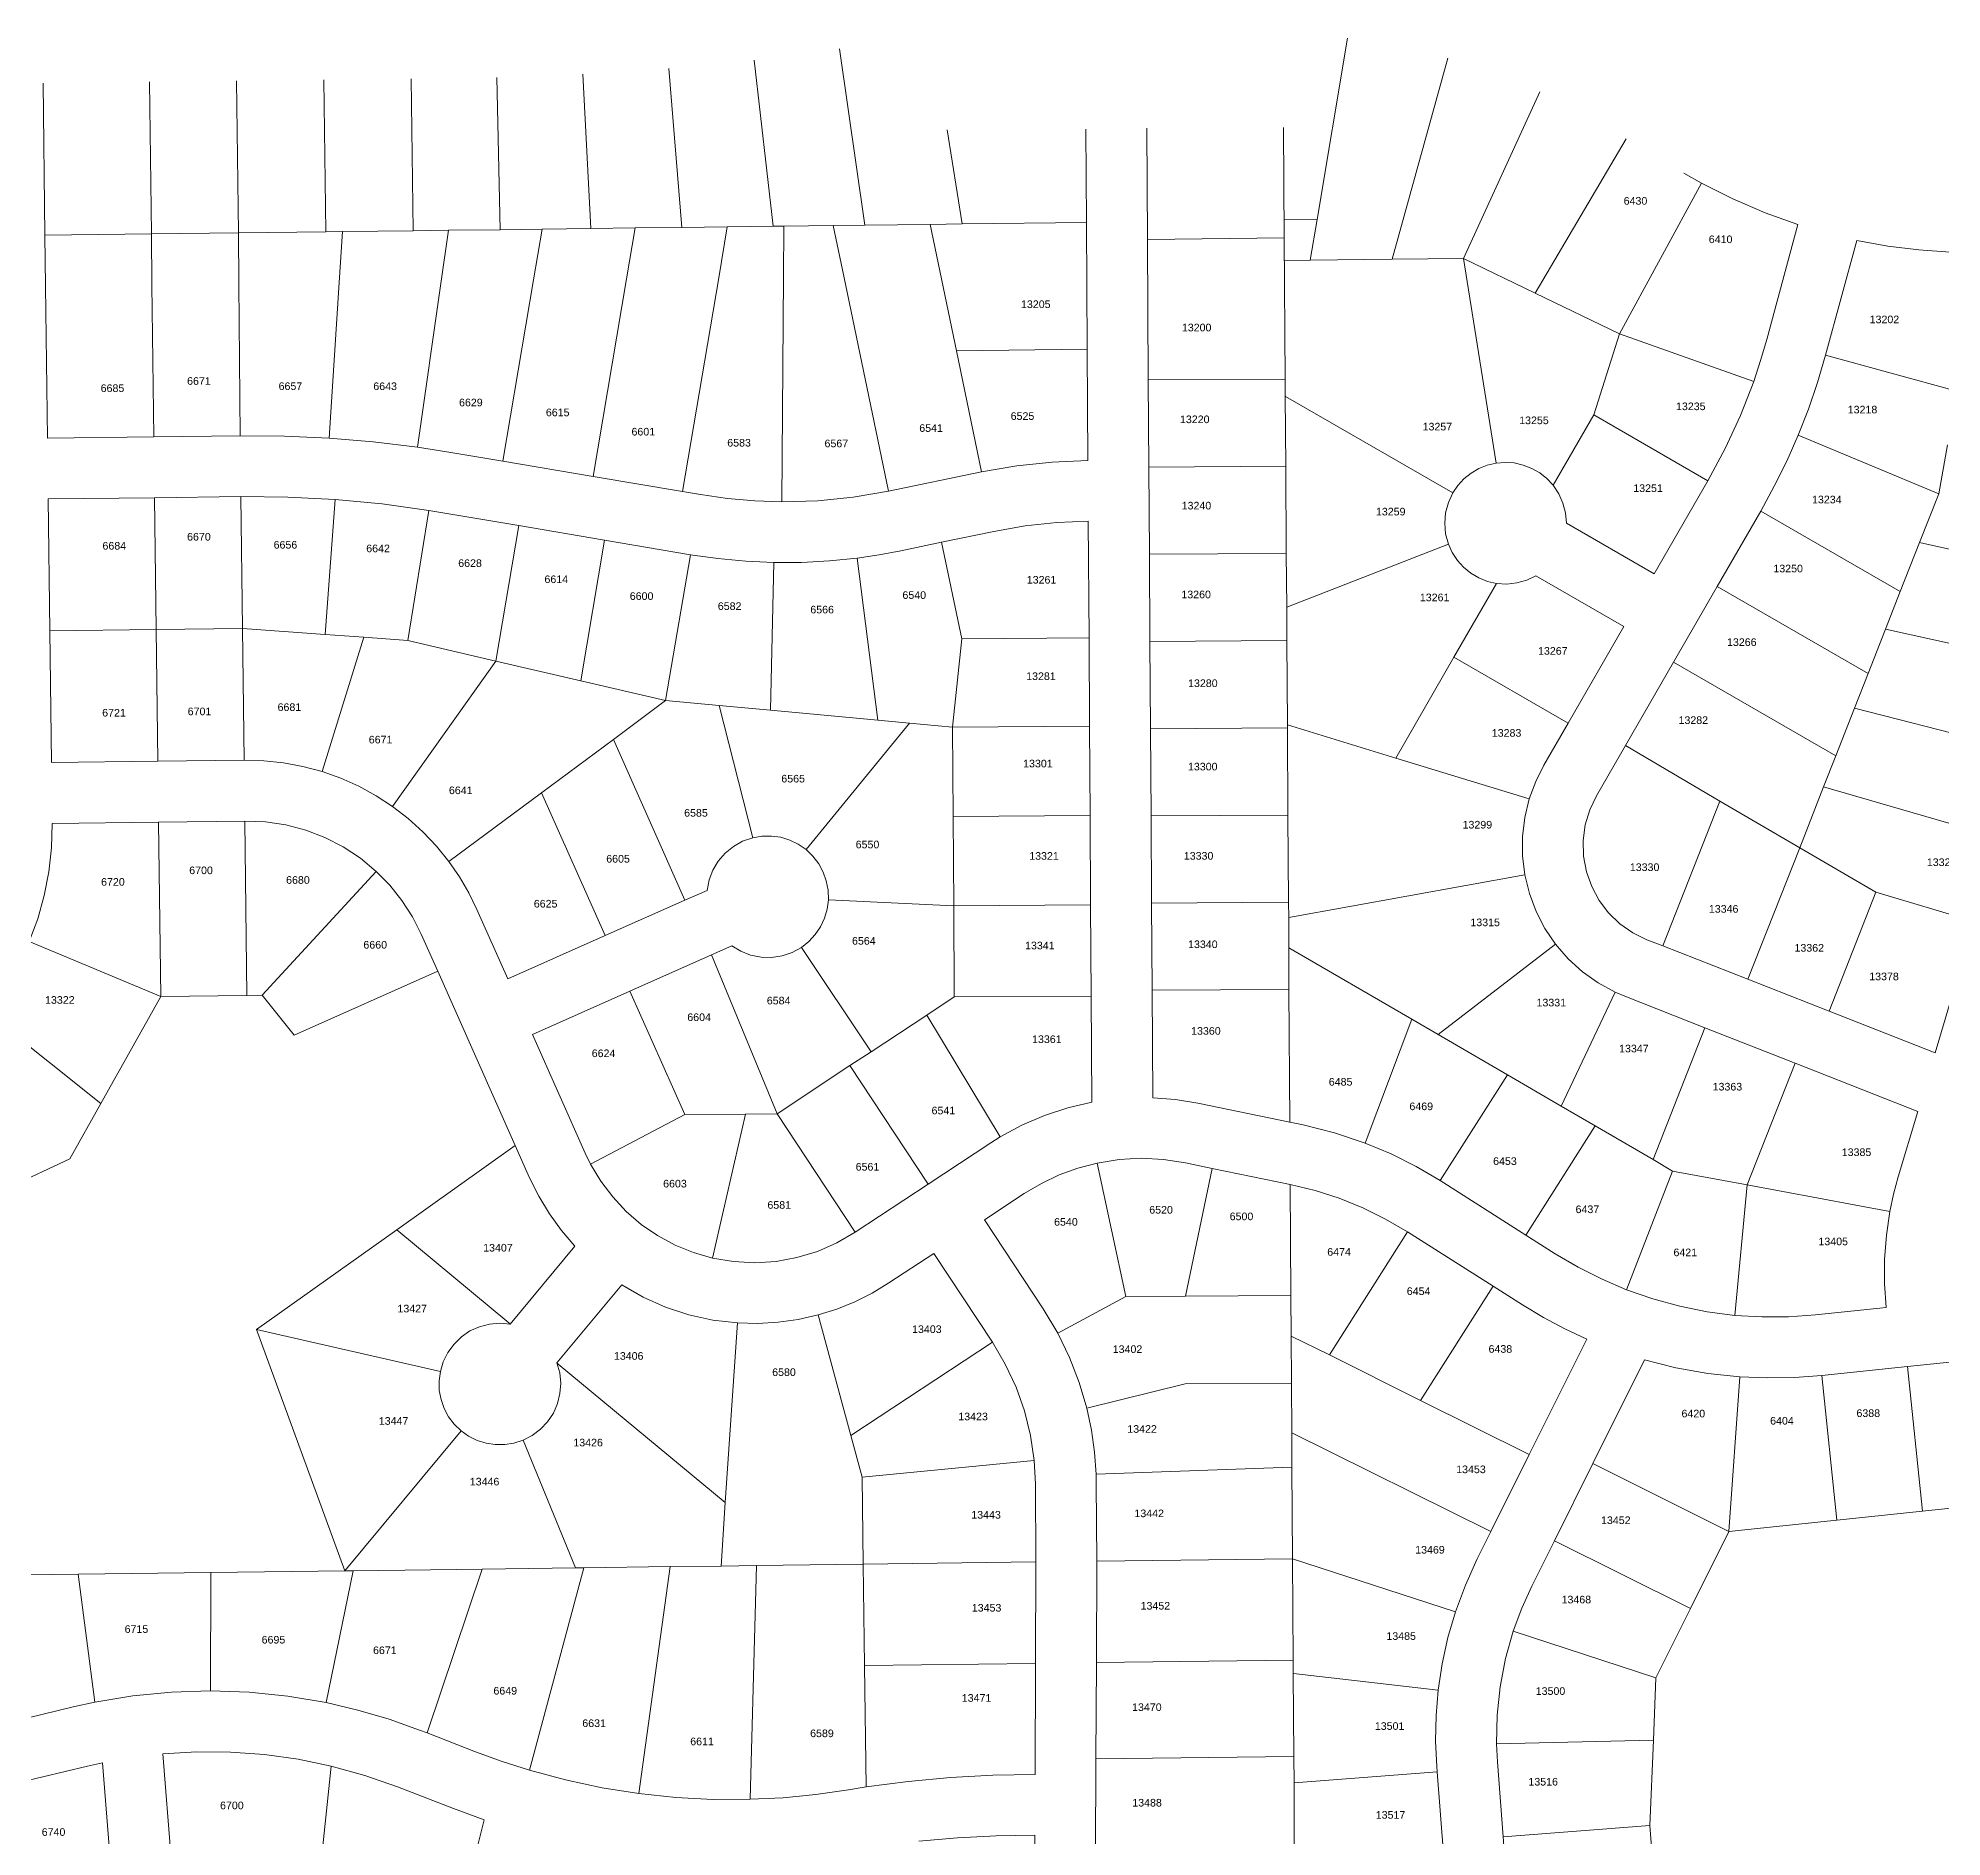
# Model space of a CAD drawing. Header units: feet. Extents: x 865220 to 2843432, y -2240498 to 970288.
# Drawn here: x 2831979 to 2833856, y 968128 to 969901 of the extents above; entities that cross this region are included whole.
import ezdxf
from ezdxf.enums import TextEntityAlignment as Align

# ---------------------------------------------------------------- set-up
doc = ezdxf.new("R2010")
doc.units = ezdxf.units.FT
doc.header["$LTSCALE"] = 0.015
doc.header["$MEASUREMENT"] = 0
doc.layers.add('Dakota County Addresses', color=7, linetype='Continuous')
doc.layers.add('Dakota County Parcels', color=7, linetype='Continuous')
doc.styles.add('Dimensions 100', font='arial.ttf')

# ---------------------------------------------------------------- blocks, each defined once
blk = doc.blocks.new('ACMAP_ANN_TEMPLATE_Dakota County Addresses')
at = {"layer": 'Dakota County Addresses', "style": 'Dimensions 100'}
blk.add_attdef('DakotaCountyAddress', text='', height=50, dxfattribs=at).set_placement((0, 0), align=Align.CENTER)

msp = doc.modelspace()

# ---------------------------------------------------------------- linework, layer by layer
at = {"layer": 'Dakota County Parcels', "lineweight": 5, "ltscale": 100}
for p, q in [((2833240.2, 969722.4), (2833270.1, 969901.4)), ((2832685.4, 969879.7), (2832704, 969715.8)), ((2832769.4, 969890.6), (2832794.5, 969716.9)), ((2833314.3, 969683.2), (2833369.1, 969881.5)), ((2832091, 969708.2), (2832089.2, 969858.1)), ((2832177, 969709.2), (2832175.1, 969859.2)), ((2832263, 969710.3), (2832261.1, 969860.3)), ((2832349, 969711.4), (2832347.1, 969861.3)), ((2832435, 969712.4), (2832431.7, 969862.5)), ((2832516.4, 969865.7), (2832524.4, 969713.6)), ((2832601, 969871.4), (2832614, 969714.7)), ((2831986, 969706.9), (2831984.2, 969856.8)), ((2833384.5, 969684), (2833459.8, 969848.5)), ((2832875.5, 969810.8), (2832890.2, 969718.1)), ((2833012.8, 969719.6), (2833012.3, 969811.6)), ((2833072.3, 969812.4), (2833072.9, 969702.8)), ((2833207.9, 969704.4), (2833207.2, 969813.2)), ((2833455.1, 969649.8), (2833545, 969801.9)), ((2833601.8, 969768.3), (2833619.2, 969758.4)), ((2833538.2, 969609.6), (2833619.2, 969758.4)), ((2831986, 969706.9), (2832091, 969708.2)), ((2832091, 969708.2), (2832177, 969709.2)), ((2832177, 969709.2), (2832263, 969710.3)), ((2832263, 969710.3), (2832279.4, 969710.5)), ((2832279.4, 969710.5), (2832349, 969711.4)), ((2832349, 969711.4), (2832383.8, 969711.8)), ((2832383.8, 969711.8), (2832435, 969712.4)), ((2832435, 969712.4), (2832476.3, 969713)), ((2832476.3, 969713), (2832524.4, 969713.6)), ((2832524.4, 969713.6), (2832567.8, 969714.1)), ((2832567.8, 969714.1), (2832614, 969714.7)), ((2832614, 969714.7), (2832658.7, 969715.2)), ((2832658.7, 969715.2), (2832704, 969715.8)), ((2832704, 969715.8), (2832714.4, 969715.9)), ((2832714.4, 969715.9), (2832763.3, 969716.5)), ((2832763.3, 969716.5), (2832794.5, 969716.9)), ((2832794.5, 969716.9), (2832858.7, 969717.7)), ((2832858.7, 969717.7), (2832890.2, 969718.1)), ((2832858.7, 969717.7), (2832884.7, 969593)), ((2832890.2, 969718.1), (2833012.8, 969719.6)), ((2833013.7, 969594.7), (2833012.8, 969719.6)), ((2833208, 969722.1), (2833240.2, 969722.4)), ((2833233.5, 969682.4), (2833240.2, 969722.4)), ((2833683.6, 969604.3), (2833714.3, 969717.4)), ((2833072.9, 969702.8), (2833207.9, 969704.4)), ((2833072.9, 969702.8), (2833073.8, 969564.4)), ((2833208.8, 969565.2), (2833207.9, 969704.4)), ((2833741.4, 969588.6), (2833772.3, 969701.9)), ((2833208.2, 969682.1), (2833233.5, 969682.4)), ((2833233.5, 969682.4), (2833314.3, 969683.2)), ((2833314.3, 969683.2), (2833384.5, 969684)), ((2833384.5, 969684), (2833455.1, 969649.8)), ((2833384.5, 969684), (2833416.6, 969482.3)), ((2833455.1, 969649.8), (2833538.2, 969609.6)), ((2832884.7, 969593), (2833013.7, 969594.7)), ((2833014.3, 969484.8), (2833013.7, 969594.7)), ((2833512.9, 969529.9), (2833538.2, 969609.6)), ((2833538.2, 969609.6), (2833670.6, 969562.8)), ((2832884.7, 969593), (2832909.4, 969473.7)), ((2833741.4, 969588.6), (2833871, 969553.3)), ((2833073.8, 969564.4), (2833208.8, 969565.2)), ((2833074.3, 969478.4), (2833073.8, 969564.4)), ((2833208.9, 969548.2), (2833208.8, 969565.2)), ((2833209.3, 969479.2), (2833208.9, 969548.2)), ((2833208.9, 969548.2), (2833209, 969548.1)), ((2833209, 969548.1), (2833374, 969453)), ((2833472.9, 969460.4), (2833512.9, 969529.9)), ((2833512.9, 969529.9), (2833625.5, 969464.9)), ((2831988.5, 969506.9), (2832093.5, 969508.2)), ((2832093.5, 969508.2), (2832178.5, 969509.3)), ((2833714.4, 969509.7), (2833853, 969452)), ((2832382.4, 969493.4), (2832353.3, 969498)), ((2832382.4, 969493.4), (2832437.6, 969484.1)), ((2832437.6, 969484.1), (2832526.4, 969469.1)), ((2833853, 969452), (2833861.6, 969500.3)), ((2832526.4, 969469.1), (2832614.6, 969454.2)), ((2832817.8, 969454.7), (2832909.4, 969473.7)), ((2833074.3, 969478.4), (2833209.3, 969479.2)), ((2833074.9, 969392.4), (2833074.3, 969478.4)), ((2833209.8, 969393.3), (2833209.3, 969479.2)), ((2833572.6, 969373.1), (2833625.5, 969464.9)), ((2831989.3, 969446.9), (2832094.2, 969448.2)), ((2831990.9, 969316.9), (2831989.3, 969446.9)), ((2832094.2, 969448.2), (2832179.2, 969449.3)), ((2832095.9, 969318.2), (2832094.2, 969448.2)), ((2832180.8, 969319.3), (2832179.2, 969449.3)), ((2832262.3, 969313.3), (2832272.1, 969446.4)), ((2832614.6, 969454.2), (2832632.4, 969451.2)), ((2833834.1, 969403.9), (2833853, 969452)), ((2832343.7, 969307.3), (2832364.4, 969435.6)), ((2832372.4, 969434.3), (2832364.4, 969435.6)), ((2832372.4, 969434.3), (2832453.2, 969420.6)), ((2833634.6, 969360.5), (2833677.5, 969435)), ((2833677.5, 969435), (2833815.1, 969355.6)), ((2832430.6, 969287), (2832453.2, 969420.6)), ((2832453.2, 969420.6), (2832537.8, 969406.3)), ((2832870.1, 969404.3), (2832921.6, 969415)), ((2833015.4, 969309.9), (2833014.7, 969424.9)), ((2833486, 969423.1), (2833572.6, 969373.1)), ((2832514.3, 969267.6), (2832537.8, 969406.3)), ((2832537.8, 969406.3), (2832622.4, 969392)), ((2832598, 969248.1), (2832622.4, 969392)), ((2832786.9, 969388.7), (2832807.3, 969228.8)), ((2832830, 969395.9), (2832870.1, 969404.3)), ((2832889.9, 969309.1), (2832870.1, 969404.3)), ((2833074.9, 969392.4), (2833209.8, 969393.3)), ((2833075.4, 969306.4), (2833074.9, 969392.4)), ((2833210.3, 969340.1), (2833209.8, 969393.3)), ((2833210.3, 969340.1), (2833369.6, 969402.5)), ((2833815.1, 969355.6), (2833834.1, 969403.9)), ((2833834.1, 969403.9), (2833975.9, 969372.5)), ((2832701.5, 969238.6), (2832704.5, 969384.3)), ((2833542.6, 969321.1), (2833456, 969371.1)), ((2833375.1, 969290.8), (2833417.1, 969363.7)), ((2833591.6, 969286), (2833634.6, 969360.5)), ((2833634.6, 969360.5), (2833783.4, 969274.7)), ((2833800.6, 969318.7), (2833815.1, 969355.6)), ((2833210.4, 969307.3), (2833210.3, 969340.1)), ((2831990.9, 969316.9), (2832095.9, 969318.2)), ((2831992.5, 969187), (2831990.9, 969316.9)), ((2832095.9, 969318.2), (2832180.8, 969319.3)), ((2832097.5, 969188.3), (2832095.9, 969318.2)), ((2832180.8, 969319.3), (2832262.3, 969313.3)), ((2832182.5, 969189.3), (2832180.8, 969319.3)), ((2832262.3, 969313.3), (2832300.6, 969310.5)), ((2833487.7, 969225.8), (2833542.6, 969321.1)), ((2833783.4, 969274.7), (2833800.6, 969318.7)), ((2833800.6, 969318.7), (2833956.3, 969284.2)), ((2832259.3, 969178.1), (2832300.6, 969310.5)), ((2832300.6, 969310.5), (2832343.7, 969307.3)), ((2832343.7, 969307.3), (2832430.6, 969287)), ((2832880.9, 969222), (2832889.9, 969309.1)), ((2832889.9, 969309.1), (2833015.4, 969309.9)), ((2833015.9, 969222.9), (2833015.4, 969309.9)), ((2833075.4, 969306.4), (2833210.4, 969307.3)), ((2833075.9, 969220.4), (2833075.4, 969306.4)), ((2833210.9, 969224.2), (2833210.4, 969307.3)), ((2832328.9, 969143.7), (2832430.6, 969287)), ((2832430.6, 969287), (2832514.3, 969267.6)), ((2833317.9, 969191.5), (2833375.1, 969290.8)), ((2833375.1, 969290.8), (2833487.7, 969225.8)), ((2833544.2, 969203.7), (2833591.6, 969286)), ((2833591.6, 969286), (2833751.6, 969193.8)), ((2832514.3, 969267.6), (2832598, 969248.1)), ((2833769.9, 969240.5), (2833783.4, 969274.7)), ((2832546.5, 969209.8), (2832598, 969248.1)), ((2832598, 969248.1), (2832650.7, 969243.2)), ((2832650.7, 969243.2), (2832701.5, 969238.6)), ((2832650.7, 969243.2), (2832683.8, 969112.9)), ((2832807.3, 969228.8), (2832701.5, 969238.6)), ((2833751.6, 969193.8), (2833769.9, 969240.5)), ((2833769.9, 969240.5), (2833935.8, 969198.2)), ((2832736.5, 969101.2), (2832838.5, 969225.9)), ((2832807.3, 969228.8), (2832838.5, 969225.9)), ((2832838.5, 969225.9), (2832880.9, 969222)), ((2832880.9, 969222), (2833015.9, 969222.9)), ((2832881.5, 969133.9), (2832880.9, 969222)), ((2833016.5, 969134.8), (2833015.9, 969222.9)), ((2833075.9, 969220.4), (2833210.9, 969221.3)), ((2833076.5, 969134.4), (2833075.9, 969220.4)), ((2833210.9, 969221.3), (2833210.9, 969224.2)), ((2833210.9, 969224.2), (2833211, 969224.2)), ((2833211.4, 969135.3), (2833210.9, 969221.3)), ((2833211, 969224.2), (2833317.9, 969191.5)), ((2833463.7, 969184.3), (2833487.7, 969225.8)), ((2832475.7, 969157.2), (2832546.5, 969209.8)), ((2832546.5, 969209.8), (2832616.9, 969051.3)), ((2833515.7, 969154.3), (2833544.2, 969203.7)), ((2833544.2, 969203.7), (2833637.3, 969149.1)), ((2831992.5, 969187), (2832097.5, 969188.3)), ((2832097.5, 969188.3), (2832182.5, 969189.3)), ((2833317.9, 969191.5), (2833449.4, 969151.3)), ((2833739.5, 969163), (2833751.6, 969193.8)), ((2833716, 969103.1), (2833739.5, 969163)), ((2833739.5, 969163), (2833912.6, 969112.8)), ((2832384.4, 969089.4), (2832475.7, 969157.2)), ((2832475.7, 969157.2), (2832538.3, 969016.4)), ((2833581.2, 969006.2), (2833637.3, 969149.1)), ((2833637.3, 969149.1), (2833716, 969103.1)), ((2831993.2, 969127), (2832098.2, 969128.3)), ((2832098.2, 969128.3), (2832183.2, 969129.3)), ((2832100.4, 968956.4), (2832098.2, 969128.3)), ((2832185.3, 968957.4), (2832183.2, 969129.3)), ((2832881.5, 969133.9), (2833016.5, 969134.8)), ((2832882, 969045.8), (2832881.5, 969133.9)), ((2833017, 969046.6), (2833016.5, 969134.8)), ((2833076.5, 969134.4), (2833211.4, 969135.3)), ((2833077, 969048.5), (2833076.5, 969134.4)), ((2833212, 969049.3), (2833211.4, 969135.3)), ((2833665, 968973.3), (2833716, 969103.1)), ((2833716, 969103.1), (2833791.1, 969059.1)), ((2832200.3, 968957.6), (2832312.8, 969079.7)), ((2833212.2, 969034.2), (2833445, 969076.4)), ((2832538.3, 969016.4), (2832616.9, 969051.3)), ((2832616.9, 969051.3), (2832638.8, 969061)), ((2832758.4, 969051.8), (2832882, 969045.8)), ((2833745, 968941.9), (2833791.1, 969059.1)), ((2833791.1, 969059.1), (2833888.1, 969030.3)), ((2832411.9, 969042.2), (2832442.4, 968973.7)), ((2832882, 969045.8), (2833017, 969046.6)), ((2832882.6, 968956), (2832882, 969045.8)), ((2833017.6, 968956.8), (2833017, 969046.6)), ((2833077, 969048.5), (2833212, 969049.3)), ((2833077.5, 968962.5), (2833077, 969048.5)), ((2833212.2, 969034.2), (2833212, 969049.3)), ((2833212.2, 969004.6), (2833212.2, 969034.2)), ((2832357.1, 969017.9), (2832373.4, 968981.3)), ((2832442.4, 968973.7), (2832538.3, 969016.4)), ((2833849.6, 968900.8), (2833888.1, 969030.3)), ((2831970.7, 969010.5), (2832100.4, 968956.4)), ((2832562.7, 968961.6), (2832643.1, 968997.3)), ((2832643.1, 968997.3), (2832663.2, 969006.2)), ((2832707.9, 968840.8), (2832643.1, 968997.3)), ((2832731.8, 969004.8), (2832800.5, 968901.9)), ((2833212.2, 969004.6), (2833212.4, 969004.5)), ((2833212.5, 968963.3), (2833212.2, 969004.6)), ((2833212.4, 969004.5), (2833333.7, 968933.9)), ((2833359.6, 968918.8), (2833475.4, 969007.8)), ((2833565.4, 969012.4), (2833581.2, 969006.2)), ((2833581.2, 969006.2), (2833665, 968973.3)), ((2832231.7, 968918.4), (2832373.4, 968981.3)), ((2832373.4, 968981.3), (2832449.7, 968809.5)), ((2832041.1, 968850.7), (2832100.4, 968956.4)), ((2832100.4, 968956.4), (2832185.3, 968957.4)), ((2832185.3, 968957.4), (2832200.3, 968957.6)), ((2832200.3, 968957.6), (2832231.7, 968918.4)), ((2832466.7, 968918.9), (2832562.7, 968961.6)), ((2832616.8, 968839.9), (2832562.7, 968961.6)), ((2832882.6, 968956), (2833017.6, 968956.8)), ((2833018.2, 968852.2), (2833017.6, 968956.8)), ((2833077.5, 968962.5), (2833212.5, 968963.3)), ((2833078.2, 968856.6), (2833077.5, 968962.5)), ((2833213.3, 968832.3), (2833212.5, 968963.3)), ((2833480.9, 968848.2), (2833533.9, 968960.7)), ((2833533.9, 968960.7), (2833543.5, 968956.6)), ((2833543.5, 968956.6), (2833622.6, 968925.5)), ((2833665, 968973.3), (2833745, 968941.9)), ((2831929.1, 968940.3), (2832041.1, 968850.7)), ((2832800.5, 968901.9), (2832855.5, 968938.1)), ((2832855.5, 968938.1), (2832882.6, 968956)), ((2832855.5, 968938.1), (2832927.9, 968817.9)), ((2833745, 968941.9), (2833849.6, 968900.8)), ((2832466.7, 968918.9), (2832518.8, 968801.9)), ((2833287.5, 968811.9), (2833333.7, 968933.9)), ((2833333.7, 968933.9), (2833359.6, 968918.8)), ((2833359.6, 968918.8), (2833427.9, 968879.1)), ((2833571.5, 968795.5), (2833622.6, 968925.5)), ((2833622.6, 968925.5), (2833711.4, 968890.6)), ((2832779.7, 968888.2), (2832800.5, 968901.9)), ((2832707.9, 968840.8), (2832779.7, 968888.2)), ((2832779.7, 968888.2), (2832856.8, 968771.3)), ((2833664.2, 968770.6), (2833711.4, 968890.6)), ((2833711.4, 968890.6), (2833832.4, 968843.1)), ((2833361.6, 968774.9), (2833427.9, 968879.1)), ((2833427.9, 968879.1), (2833480.9, 968848.2)), ((2832010.7, 968796.3), (2832041.1, 968850.7)), ((2833122.5, 968851.1), (2833213.3, 968832.3)), ((2833480.9, 968848.2), (2833514.3, 968828.7)), ((2832524, 968791.1), (2832616.8, 968839.9)), ((2832616.8, 968839.9), (2832676.8, 968840.5)), ((2832644.2, 968698.5), (2832676.8, 968840.5)), ((2832676.8, 968840.5), (2832707.9, 968840.8)), ((2832707.9, 968840.8), (2832785, 968724)), ((2833213.3, 968832.3), (2833213.5, 968832.3)), ((2833213.5, 968832.3), (2833226.5, 968829.7)), ((2833446, 968721.2), (2833514.3, 968828.7)), ((2833514.3, 968828.7), (2833571.5, 968795.5)), ((2833813.1, 968778.5), (2833832.4, 968843.1)), ((2832332.9, 968726.3), (2832449.7, 968809.5)), ((2832449.7, 968809.5), (2832463.9, 968777.5)), ((2832856.8, 968771.3), (2832918.6, 968812)), ((2832927.9, 968817.9), (2832918.6, 968812)), ((2831951.8, 968768.7), (2832010.7, 968796.3)), ((2832518.8, 968801.9), (2832524, 968791.1)), ((2833023.4, 968792.1), (2833051.6, 968660.5)), ((2833110.4, 968792.4), (2833136.8, 968786.9)), ((2833571.5, 968795.5), (2833590.6, 968784.3)), ((2832785, 968724), (2832856.8, 968771.3)), ((2833110.6, 968660.8), (2833136.8, 968786.9)), ((2833136.8, 968786.9), (2833213.7, 968770.9)), ((2833213.8, 968770.9), (2833213.7, 968770.9)), ((2833214.4, 968661.5), (2833213.7, 968770.9)), ((2833361.6, 968774.9), (2833446, 968721.2)), ((2833545.3, 968667.3), (2833590.6, 968784.3)), ((2833664.2, 968770.6), (2833590.6, 968784.3)), ((2833652, 968642), (2833664.2, 968770.6)), ((2833664.2, 968770.6), (2833804.9, 968744.5)), ((2832912.4, 968736.1), (2832951.6, 968762)), ((2832912.4, 968736.1), (2832970.2, 968648.5)), ((2832194.7, 968628), (2832332.9, 968726.3)), ((2832332.9, 968726.3), (2832443.3, 968634.6)), ((2833252.3, 968602.9), (2833329.4, 968724.2)), ((2833329.4, 968724.2), (2833413.8, 968670.6)), ((2833446, 968721.2), (2833475, 968702.8)), ((2832444.7, 968633.4), (2832508.5, 968710.3)), ((2832818.1, 968673.9), (2832862.3, 968703.1)), ((2832862.3, 968703.1), (2832920.1, 968615.4)), ((2832490.9, 968595.1), (2832554.7, 968672)), ((2832984.6, 968624.3), (2833051.6, 968660.5)), ((2833051.6, 968660.5), (2833110.6, 968660.8)), ((2833110.6, 968660.8), (2833214.4, 968661.5)), ((2833214.6, 968621.7), (2833214.4, 968661.5)), ((2833342.3, 968558.1), (2833413.8, 968670.6)), ((2833413.8, 968670.6), (2833442.8, 968652.2)), ((2832748.4, 968642.4), (2832780.7, 968523.5)), ((2832984.6, 968624.3), (2832970.2, 968648.5)), ((2833731.5, 968642.4), (2833801.1, 968649.6)), ((2832194.7, 968628), (2832281.6, 968390)), ((2832194.7, 968628), (2832375.9, 968586.5)), ((2832443.3, 968634.6), (2832444.7, 968633.4)), ((2832656.8, 968457.4), (2832668.7, 968634.5)), ((2833214.9, 968575.2), (2833214.6, 968621.7)), ((2833214.6, 968621.7), (2833214.8, 968621.6)), ((2833214.8, 968621.6), (2833252.3, 968602.9)), ((2833449.4, 968504.8), (2833506.1, 968618.6)), ((2832780.7, 968523.5), (2832920.1, 968615.4)), ((2833252.3, 968602.9), (2833342.3, 968558.1)), ((2833822.2, 968591.5), (2833906.8, 968600.3)), ((2832490.9, 968595.1), (2832492.2, 968594)), ((2832492.2, 968594), (2832656.8, 968457.4)), ((2833512, 968495.9), (2833562.9, 968598.1)), ((2833646.2, 968429), (2833657.1, 968581.4)), ((2833737.7, 968582.7), (2833822.2, 968591.5)), ((2833737.7, 968582.7), (2833752.6, 968440.1)), ((2833822.2, 968591.5), (2833837.1, 968448.9)), ((2833013.2, 968550.4), (2833110.2, 968574.5)), ((2833110.2, 968574.5), (2833214.9, 968575.2)), ((2833215.2, 968526.4), (2833214.9, 968575.2)), ((2833342.3, 968558.1), (2833449.4, 968504.8)), ((2832281.6, 968390), (2832396.3, 968528.2)), ((2833215.4, 968492.3), (2833215.2, 968526.4)), ((2833215.2, 968526.4), (2833215.4, 968526.3)), ((2833215.4, 968526.3), (2833411.5, 968428.7)), ((2832457.4, 968518.8), (2832509, 968393)), ((2832780.7, 968523.5), (2832791.9, 968482.4)), ((2832791.9, 968482.4), (2832961.3, 968498.9)), ((2832962.6, 968475.8), (2832961.3, 968498.9)), ((2833022.3, 968485.3), (2833215.4, 968492.3)), ((2833216, 968402), (2833215.4, 968492.3)), ((2833411.5, 968428.7), (2833449.4, 968504.8)), ((2833474.1, 968419.8), (2833512, 968495.9)), ((2833512, 968495.9), (2833646.2, 968429)), ((2832792.8, 968396.6), (2832791.9, 968482.4)), ((2832963.1, 968398.8), (2832962.6, 968475.8)), ((2833022.5, 968476.2), (2833022.3, 968485.3)), ((2833023.1, 968399.6), (2833022.5, 968476.2)), ((2832656.8, 968457.4), (2832652.6, 968394.8)), ((2833837.1, 968448.9), (2833921.6, 968457.7)), ((2833646.2, 968429), (2833752.6, 968440.1)), ((2833752.6, 968440.1), (2833837.1, 968448.9)), ((2833398.1, 968401.8), (2833411.5, 968428.7)), ((2833451.8, 968375.1), (2833474.1, 968419.8)), ((2833474.1, 968419.8), (2833608.3, 968353)), ((2833608.3, 968353), (2833646.2, 968429)), ((2832517.4, 968393.1), (2832602.5, 968394.2)), ((2832571.7, 968170.4), (2832602.5, 968394.2)), ((2832602.5, 968394.2), (2832652.6, 968394.8)), ((2832652.6, 968394.8), (2832687.6, 968395.3)), ((2832681.4, 968164.8), (2832687.6, 968395.3)), ((2832687.6, 968395.3), (2832792.8, 968396.6)), ((2832792.8, 968396.6), (2832963.1, 968398.8)), ((2832794.1, 968296.6), (2832792.8, 968396.6)), ((2832962.6, 968298.8), (2832963.1, 968398.8)), ((2833022.6, 968299.6), (2833023.1, 968399.6)), ((2833023.1, 968399.6), (2833216, 968402)), ((2833216, 968402), (2833216.1, 968402)), ((2833216.6, 968302), (2833216, 968402)), ((2833216.1, 968402), (2833376.6, 968349.5)), ((2831883.3, 968384.9), (2832018.9, 968386.7)), ((2832018.9, 968386.7), (2832149.5, 968388.3)), ((2832018.9, 968386.7), (2832035.2, 968260.6)), ((2832149.3, 968271.9), (2832149.5, 968388.3)), ((2832149.5, 968388.3), (2832281.6, 968390)), ((2832263.4, 968260.2), (2832290.1, 968390.1)), ((2832281.6, 968390), (2832290.1, 968390.1)), ((2832290.1, 968390.1), (2832417.2, 968391.8)), ((2832362.8, 968230.2), (2832417.2, 968391.8)), ((2832417.2, 968391.8), (2832509, 968393)), ((2832463.8, 968193.4), (2832517.4, 968393.1)), ((2832509, 968393), (2832517.4, 968393.1)), ((2833574.2, 968284.5), (2833608.3, 968353)), ((2833433.6, 968330.7), (2833574.2, 968284.5)), ((2833022.2, 968204.6), (2833022.6, 968299.6)), ((2833022.6, 968299.6), (2833216.6, 968302)), ((2833216.7, 968289), (2833216.6, 968302)), ((2832794.1, 968296.6), (2832962.6, 968298.8)), ((2832795.6, 968177.1), (2832794.1, 968296.6)), ((2832962.2, 968189.3), (2832962.6, 968298.8)), ((2833216.7, 968289), (2833216.8, 968289)), ((2833217.2, 968207.1), (2833216.7, 968289)), ((2833216.8, 968289), (2833359.6, 968272.4)), ((2833571.7, 968223.1), (2833574.2, 968284.5)), ((2831884.4, 968224.6), (2832013.9, 968255.9)), ((2832035.2, 968260.6), (2832013.9, 968255.9)), ((2832355.5, 968233), (2832362.8, 968230.2)), ((2832362.8, 968230.2), (2832410.6, 968211.6)), ((2832102.3, 968209.8), (2832110.6, 968106.6)), ((2833022.2, 968204.6), (2833217.2, 968207.1)), ((2833217.5, 968181.1), (2833217.2, 968207.1)), ((2833417.1, 968219.5), (2833571.7, 968223.1)), ((2833417.1, 968219.5), (2833418, 968201.6)), ((2833568.3, 968139), (2833571.7, 968223.1)), ((2831884.8, 968163), (2832028, 968197.6)), ((2832042.8, 968200.9), (2832028, 968197.6)), ((2832042.8, 968200.9), (2832050.8, 968101.7)), ((2832258.5, 968103.1), (2832268.3, 968197.6)), ((2833021.8, 968109.6), (2833022.2, 968204.6)), ((2833217.5, 968181.1), (2833358.6, 968192)), ((2833358.2, 968197), (2833358.6, 968192)), ((2833358.6, 968192), (2833365.1, 968107.2)), ((2833418, 968201.6), (2833423.7, 968127.8)), ((2832333.8, 968177.1), (2832388.9, 968155.7)), ((2832795.6, 968177.1), (2832778.3, 968174.3)), ((2833217.7, 968112.1), (2833217.5, 968181.1)), ((2832388.9, 968155.7), (2832419.2, 968144.7)), ((2832394.6, 968047.7), (2832419.2, 968144.7)), ((2833423.7, 968127.8), (2833568.3, 968139)), ((2833568.3, 968139), (2833575.2, 968049.3)), ((2832961.2, 967976.6), (2832961.9, 968129.3)), ((2833423.7, 968127.8), (2833430.6, 968038.1))]:
    msp.add_line(p, q, dxfattribs=at)
for points in [[(2833619.2, 969758.4), (2833650.1, 969742.8), (2833681.8, 969729.1), (2833714.3, 969717.4)], [(2832093.5, 969508.2), (2832091.6, 969658.2), (2832091, 969708.2)], [(2832178.5, 969509.3), (2832177.4, 969659.2), (2832177, 969709.2)], [(2832266.2, 969507), (2832276.2, 969660.5), (2832279.4, 969710.5)], [(2832353.3, 969498), (2832376.6, 969661.7), (2832383.8, 969711.8)], [(2832437.6, 969484.1), (2832467.8, 969662.9), (2832476.3, 969713)], [(2832526.4, 969469.1), (2832559.3, 969664), (2832567.8, 969714.1)], [(2832614.6, 969454.2), (2832650.3, 969665.1), (2832658.7, 969715.2)], [(2832712.7, 969444.2), (2832714.1, 969665.9), (2832714.4, 969715.9)], [(2832763.3, 969716.5), (2832773.7, 969666.7), (2832817.8, 969454.7)], [(2831988.5, 969506.9), (2831986.7, 969656.9), (2831986, 969706.9)], [(2833772.3, 969701.9), (2833802.8, 969696.3), (2833833.5, 969692.4), (2833864.4, 969690.2), (2833895.3, 969689.7)], [(2833670.6, 969562.8), (2833677.4, 969583.4), (2833683.6, 969604.3)], [(2833714.4, 969509.7), (2833724.5, 969535.6), (2833733.5, 969561.9), (2833741.4, 969588.6)], [(2833625.5, 969464.9), (2833642.5, 969496.6), (2833657.6, 969529.3), (2833670.6, 969562.8)], [(2832266.2, 969507), (2832222.4, 969508.9), (2832178.5, 969509.3)], [(2832353.3, 969498), (2832309.8, 969503.3), (2832266.2, 969507)], [(2833677.5, 969435), (2833690.9, 969459.4), (2833703.2, 969484.3), (2833714.4, 969509.7)], [(2833014.3, 969484.8), (2832979.1, 969483.2), (2832944.2, 969479.5), (2832909.4, 969473.7)], [(2833416.6, 969482.3), (2833407.9, 969480.2), (2833399.7, 969476.9), (2833392, 969472.4), (2833385, 969466.9), (2833379, 969460.3), (2833374, 969453)], [(2833472.9, 969460.4), (2833466.7, 969467), (2833459.7, 969472.7), (2833451.8, 969477.1), (2833443.4, 969480.4), (2833434.6, 969482.4), (2833425.6, 969483), (2833416.6, 969482.3)], [(2832272.1, 969446.4), (2832225.7, 969448.8), (2832179.2, 969449.3)], [(2832364.4, 969435.6), (2832318.4, 969442), (2832272.1, 969446.4)], [(2832632.4, 969451.2), (2832659, 969447.4), (2832685.8, 969445.1), (2832712.7, 969444.2)], [(2832712.7, 969444.2), (2832747.9, 969445.2), (2832783, 969448.7), (2832817.8, 969454.7)], [(2833374, 969453), (2833369.6, 969443.5), (2833366.9, 969433.4), (2833366, 969423), (2833366.9, 969412.6), (2833369.6, 969402.5)], [(2833486, 969423.1), (2833485.1, 969433.1), (2833482.6, 969442.8), (2833478.5, 969452), (2833472.9, 969460.4)], [(2833014.7, 969424.9), (2832983.5, 969423.6), (2832952.4, 969420.3), (2832921.6, 969415)], [(2832622.4, 969392), (2832649.6, 969388.1), (2832677, 969385.6), (2832704.5, 969384.3)], [(2832704.5, 969384.3), (2832732, 969384.4), (2832759.5, 969385.9), (2832786.9, 969388.7)], [(2832786.9, 969388.7), (2832808.5, 969391.9), (2832830, 969395.9)], [(2833369.6, 969402.5), (2833373.4, 969394.1), (2833378.5, 969386.4), (2833384.6, 969379.6), (2833391.7, 969373.8), (2833399.6, 969369.1), (2833408.2, 969365.7), (2833417.1, 969363.7)], [(2833417.1, 969363.7), (2833427.2, 969363), (2833437.2, 969364.1), (2833446.9, 969366.8), (2833456, 969371.1)], [(2832259.3, 969178.1), (2832240.5, 969183.2), (2832221.3, 969186.7), (2832201.9, 969188.8), (2832182.5, 969189.3)], [(2833463.7, 969184.3), (2833455.7, 969168.2), (2833449.4, 969151.3)], [(2832328.9, 969143.7), (2832312.6, 969154.3), (2832295.5, 969163.6), (2832277.7, 969171.6), (2832259.3, 969178.1)], [(2833449.4, 969151.3), (2833445, 969132.9), (2833442.7, 969114.1), (2833442.8, 969095.2), (2833445, 969076.4)], [(2833515.7, 969154.3), (2833509.1, 969140.3), (2833504.6, 969125.5), (2833502.6, 969110.1), (2833503, 969094.6), (2833505.8, 969079.4), (2833510.9, 969064.8), (2833518.2, 969051.1), (2833527.6, 969038.8), (2833538.7, 969028.1), (2833551.5, 969019.2), (2833565.4, 969012.4)], [(2831970.7, 969010.5), (2831979, 969032.9), (2831985.4, 969055.9), (2831989.9, 969079.4), (2831992.6, 969103.1), (2831993.2, 969127)], [(2832312.8, 969079.7), (2832297.1, 969092.6), (2832280.2, 969103.8), (2832262.1, 969113), (2832243.2, 969120.3), (2832223.5, 969125.5), (2832203.5, 969128.5), (2832183.2, 969129.3)], [(2832384.4, 969089.4), (2832372.2, 969104.5), (2832358.8, 969118.7), (2832344.3, 969131.8), (2832328.9, 969143.7)], [(2832683.8, 969112.9), (2832673.9, 969109.5), (2832664.8, 969104.4), (2832656.7, 969097.8), (2832649.9, 969089.9), (2832644.6, 969081), (2832640.8, 969071.3), (2832638.8, 969061)], [(2832736.5, 969101.2), (2832728.8, 969106.5), (2832720.4, 969110.6), (2832711.5, 969113.3), (2832702.3, 969114.6), (2832692.9, 969114.5), (2832683.8, 969112.9)], [(2832411.9, 969042.2), (2832403.9, 969058.6), (2832394.7, 969074.3), (2832384.4, 969089.4)], [(2832758.4, 969051.8), (2832758.1, 969061.1), (2832756.4, 969070.3), (2832753.3, 969079.1), (2832748.9, 969087.3), (2832743.2, 969094.7), (2832736.5, 969101.2)], [(2832357.1, 969017.9), (2832348.4, 969034.9), (2832338.1, 969051), (2832326.2, 969066), (2832312.8, 969079.7)], [(2833445, 969076.4), (2833449.5, 969058), (2833456.1, 969040.3), (2833464.8, 969023.4), (2833475.4, 969007.8)], [(2832731.8, 969004.8), (2832739.1, 969010.6), (2832745.5, 969017.4), (2832750.7, 969025.2), (2832754.6, 969033.6), (2832757.2, 969042.6), (2832758.4, 969051.8)], [(2832663.2, 969006.2), (2832672.1, 969000.9), (2832681.8, 968997.1), (2832692.1, 968995.1), (2832702.5, 968994.9), (2832712.8, 968996.5), (2832722.6, 968999.8), (2832731.8, 969004.8)], [(2833475.4, 969007.8), (2833487.8, 968993.5), (2833501.8, 968980.8), (2833517.3, 968969.8), (2833533.9, 968960.7)], [(2833018.2, 968852.2), (2832994.6, 968846.7), (2832971.5, 968839.1), (2832949.2, 968829.5), (2832927.9, 968817.9)], [(2833122.5, 968851.1), (2833100.5, 968854.7), (2833078.2, 968856.6)], [(2833287.5, 968811.9), (2833257.4, 968822), (2833226.5, 968829.7)], [(2833361.6, 968774.9), (2833337.8, 968788.9), (2833313.1, 968801.3), (2833287.5, 968811.9)], [(2832524, 968791.1), (2832534, 968774.3), (2832545.8, 968758.7), (2832559.1, 968744.4), (2832574, 968731.7), (2832590.1, 968720.6), (2832607.3, 968711.3), (2832625.4, 968703.9), (2832644.2, 968698.5)], [(2833023.4, 968792.1), (2833004.5, 968787.1), (2832986.1, 968780.4), (2832968.4, 968772), (2832951.6, 968762)], [(2833110.4, 968792.4), (2833088.7, 968795.7), (2833066.9, 968796.8), (2833045, 968795.6), (2833023.4, 968792.1)], [(2832463.9, 968777.5), (2832472.9, 968759.4), (2832483.4, 968742), (2832495.3, 968725.6), (2832508.5, 968710.3)], [(2833329.4, 968724.2), (2833307.8, 968736.9), (2833285.3, 968748), (2833262.1, 968757.4), (2833238.2, 968765), (2833213.8, 968770.9)], [(2833813.1, 968778.5), (2833808.6, 968761.6), (2833804.9, 968744.5)], [(2833804.9, 968744.5), (2833801.4, 968720.9), (2833799.6, 968697.2), (2833799.5, 968673.4), (2833801.1, 968649.6)], [(2832644.2, 968698.5), (2832664.9, 968695), (2832685.9, 968693.9), (2832706.9, 968695.2), (2832727.5, 968699), (2832747.6, 968705.1), (2832766.9, 968713.4), (2832785, 968724)], [(2833475, 968702.8), (2833497.6, 968689.5), (2833521.1, 968677.6), (2833545.3, 968667.3)], [(2832554.7, 968672), (2832575.7, 968660), (2832597.9, 968650.1), (2832620.9, 968642.5), (2832644.6, 968637.3), (2832668.7, 968634.5)], [(2832748.4, 968642.4), (2832766.7, 968648.2), (2832784.5, 968655.4), (2832801.6, 968664), (2832818.1, 968673.9)], [(2833545.3, 968667.3), (2833571.3, 968658.2), (2833597.8, 968651), (2833624.7, 968645.6), (2833652, 968642)], [(2832668.7, 968634.5), (2832688.8, 968634), (2832708.9, 968635.1), (2832728.8, 968637.9), (2832748.4, 968642.4)], [(2833442.8, 968652.2), (2833463.3, 968639.9), (2833484.4, 968628.7), (2833506.1, 968618.6)], [(2833652, 968642), (2833678.5, 968640.4), (2833705, 968640.5), (2833731.5, 968642.4)], [(2832444.7, 968633.4), (2832434.5, 968634.3), (2832424.3, 968633.4), (2832414.4, 968630.8), (2832405.1, 968626.6), (2832396.7, 968620.8), (2832389.4, 968613.7), (2832383.3, 968605.4), (2832378.8, 968596.3), (2832375.9, 968586.5)], [(2833013.2, 968550.4), (2833005.7, 968575.8), (2832996.2, 968600.5), (2832984.6, 968624.3)], [(2832961.3, 968498.9), (2832957.7, 968523.6), (2832951.7, 968547.8), (2832943.4, 968571.3), (2832932.8, 968593.9), (2832920.1, 968615.4)], [(2832375.9, 968586.5), (2832374.7, 968577.3), (2832374.9, 968568), (2832376.6, 968558.9), (2832379.7, 968550.2), (2832384.1, 968542), (2832389.6, 968534.6), (2832396.3, 968528.2)], [(2832457.4, 968518.8), (2832466.5, 968523.5), (2832474.6, 968529.6), (2832481.6, 968537.1), (2832487.3, 968545.6), (2832491.4, 968555), (2832493.8, 968564.9), (2832494.6, 968575.1), (2832493.6, 968585.3), (2832490.9, 968595.1)], [(2833562.9, 968598.1), (2833593.9, 968590.4), (2833625.4, 968584.8), (2833657.1, 968581.4)], [(2833657.1, 968581.4), (2833684, 968580.3), (2833710.9, 968580.7), (2833737.7, 968582.7)], [(2833022.3, 968485.3), (2833020.8, 968507.2), (2833017.7, 968528.9), (2833013.2, 968550.4)], [(2832396.3, 968528.2), (2832403.8, 968522.8), (2832412.1, 968518.7), (2832421, 968515.9), (2832430.1, 968514.5), (2832439.4, 968514.5), (2832448.5, 968516), (2832457.4, 968518.8)], [(2833398.1, 968401.8), (2833386.4, 968376), (2833376.6, 968349.5)], [(2833451.8, 968375.1), (2833441.9, 968353.2), (2833433.6, 968330.7)], [(2833376.6, 968349.5), (2833369.2, 968324.2), (2833363.6, 968298.4), (2833359.6, 968272.4)], [(2833433.6, 968330.7), (2833425.9, 968303.6), (2833420.6, 968275.8), (2833417.7, 968247.8), (2833417.1, 968219.5)], [(2832149.3, 968271.9), (2832111, 968270.6), (2832072.9, 968266.9), (2832035.2, 968260.6)], [(2832263.4, 968260.2), (2832225.7, 968266.6), (2832187.6, 968270.5), (2832149.3, 968271.9)], [(2833359.6, 968272.4), (2833357.6, 968247.3), (2833357.1, 968222.1), (2833358.2, 968197)], [(2832355.5, 968233), (2832325.3, 968243.8), (2832294.6, 968252.8), (2832263.4, 968260.2)], [(2832268.3, 968197.6), (2832235.6, 968204.4), (2832202.5, 968209), (2832169.1, 968211.4), (2832135.7, 968211.7), (2832102.3, 968209.8)], [(2832410.6, 968211.6), (2832437, 968202), (2832463.8, 968193.4)], [(2832333.8, 968177.1), (2832301.4, 968188.4), (2832268.3, 968197.6)], [(2832463.8, 968193.4), (2832499.3, 968183.9), (2832535.3, 968176.2), (2832571.7, 968170.4)], [(2832962.2, 968189.3), (2832920.4, 968188.7), (2832878.7, 968186.4), (2832837.1, 968182.5), (2832795.6, 968177.1)], [(2832571.7, 968170.4), (2832608.2, 968166.6), (2832644.8, 968164.7), (2832681.4, 968164.8)], [(2832681.4, 968164.8), (2832713.9, 968166.4), (2832746.2, 968169.6), (2832778.3, 968174.3)], [(2832961.9, 968129.3), (2832923.8, 968128.8), (2832885.7, 968126.8), (2832847.7, 968123.4)]]:
    msp.add_lwpolyline(points, dxfattribs=at)

# ---------------------------------------------------------------- block references
at = {"layer": 'Dakota County Addresses', "lineweight": 5, "ltscale": 100, "xscale": 0.15, "yscale": 0.15, "zscale": 0.15}
for p, values in [((2833554.1, 969737.1), {'DakotaCountyAddress': '6430'}), ((2833638, 969699.2), {'DakotaCountyAddress': '6410'}), ((2832962.9, 969635.2), {'DakotaCountyAddress': '13205'}), ((2833121.5, 969612.2), {'DakotaCountyAddress': '13200'}), ((2833799.5, 969620.2), {'DakotaCountyAddress': '13202'}), ((2832052.7, 969552.4), {'DakotaCountyAddress': '6685'}), ((2832137.9, 969559.5), {'DakotaCountyAddress': '6671'}), ((2832228.1, 969554.4), {'DakotaCountyAddress': '6657'}), ((2832321.5, 969554.3), {'DakotaCountyAddress': '6643'}), ((2832406, 969538.3), {'DakotaCountyAddress': '6629'}), ((2833608.6, 969534.5), {'DakotaCountyAddress': '13235'}), ((2833777.9, 969531.3), {'DakotaCountyAddress': '13218'}), ((2832491.6, 969528.5), {'DakotaCountyAddress': '6615'}), ((2832859.7, 969513.1), {'DakotaCountyAddress': '6541'}), ((2832949.8, 969524.9), {'DakotaCountyAddress': '6525'}), ((2833119.6, 969521.7), {'DakotaCountyAddress': '13220'}), ((2833358.8, 969514.5), {'DakotaCountyAddress': '13257'}), ((2833454, 969520.7), {'DakotaCountyAddress': '13255'}), ((2832576, 969509.5), {'DakotaCountyAddress': '6601'}), ((2832670.4, 969498.6), {'DakotaCountyAddress': '6583'}), ((2832766.3, 969497.9), {'DakotaCountyAddress': '6567'}), ((2833121.3, 969436.6), {'DakotaCountyAddress': '13240'}), ((2833566.5, 969453.8), {'DakotaCountyAddress': '13251'}), ((2833742.7, 969442.6), {'DakotaCountyAddress': '13234'}), ((2833312.8, 969430.7), {'DakotaCountyAddress': '13259'}), ((2832137.9, 969405.9), {'DakotaCountyAddress': '6670'}), ((2832054.5, 969397), {'DakotaCountyAddress': '6684'}), ((2832223.2, 969398), {'DakotaCountyAddress': '6656'}), ((2832314.5, 969394.4), {'DakotaCountyAddress': '6642'}), ((2832405.2, 969379.9), {'DakotaCountyAddress': '6628'}), ((2832490.2, 969364), {'DakotaCountyAddress': '6614'}), ((2832968.6, 969363.5), {'DakotaCountyAddress': '13261'}), ((2833704.6, 969374.6), {'DakotaCountyAddress': '13250'}), ((2832574.3, 969347.4), {'DakotaCountyAddress': '6600'}), ((2832843.1, 969348.4), {'DakotaCountyAddress': '6540'}), ((2833121, 969349), {'DakotaCountyAddress': '13260'}), ((2833356.1, 969346.1), {'DakotaCountyAddress': '13261'}), ((2832661.1, 969337.5), {'DakotaCountyAddress': '6582'}), ((2832752.3, 969334.1), {'DakotaCountyAddress': '6566'}), ((2833472.6, 969293.4), {'DakotaCountyAddress': '13267'}), ((2833658.9, 969302), {'DakotaCountyAddress': '13266'}), ((2832968, 969268.4), {'DakotaCountyAddress': '13281'}), ((2833127.6, 969261.5), {'DakotaCountyAddress': '13280'}), ((2832054.2, 969232.4), {'DakotaCountyAddress': '6721'}), ((2832138.5, 969233.7), {'DakotaCountyAddress': '6701'}), ((2832227.1, 969237.9), {'DakotaCountyAddress': '6681'}), ((2833427, 969212.5), {'DakotaCountyAddress': '13283'}), ((2833611.1, 969225.1), {'DakotaCountyAddress': '13282'}), ((2832317, 969205.9), {'DakotaCountyAddress': '6671'}), ((2832965, 969182.3), {'DakotaCountyAddress': '13301'}), ((2833127.5, 969179.3), {'DakotaCountyAddress': '13300'}), ((2832396, 969155.9), {'DakotaCountyAddress': '6641'}), ((2832723.7, 969167.4), {'DakotaCountyAddress': '6565'}), ((2832627.9, 969133.7), {'DakotaCountyAddress': '6585'}), ((2833398.2, 969122), {'DakotaCountyAddress': '13299'}), ((2832797, 969102.5), {'DakotaCountyAddress': '6550'}), ((2832551.1, 969088.4), {'DakotaCountyAddress': '6605'}), ((2832971, 969091.2), {'DakotaCountyAddress': '13321'}), ((2833123.4, 969091.3), {'DakotaCountyAddress': '13330'}), ((2833563.1, 969080.1), {'DakotaCountyAddress': '13330'}), ((2833855.9, 969085), {'DakotaCountyAddress': '13325'}), ((2832053.1, 969065.6), {'DakotaCountyAddress': '6720'}), ((2832140, 969077), {'DakotaCountyAddress': '6700'}), ((2832235.5, 969067.5), {'DakotaCountyAddress': '6680'}), ((2832479.7, 969044.1), {'DakotaCountyAddress': '6625'}), ((2833405.9, 969025.7), {'DakotaCountyAddress': '13315'}), ((2833641, 969039), {'DakotaCountyAddress': '13346'}), ((2832793.4, 969007.5), {'DakotaCountyAddress': '6564'}), ((2832311.7, 969003.6), {'DakotaCountyAddress': '6660'}), ((2832966.9, 969002.9), {'DakotaCountyAddress': '13341'}), ((2833127.6, 969004.1), {'DakotaCountyAddress': '13340'}), ((2833725.4, 969000.6), {'DakotaCountyAddress': '13362'}), ((2833799.1, 968972.4), {'DakotaCountyAddress': '13378'}), ((2832000.8, 968949.2), {'DakotaCountyAddress': '13322'}), ((2832709.4, 968948.6), {'DakotaCountyAddress': '6584'}), ((2832631, 968932.2), {'DakotaCountyAddress': '6604'}), ((2833471.1, 968946.6), {'DakotaCountyAddress': '13331'}), ((2833130.6, 968918.7), {'DakotaCountyAddress': '13360'}), ((2832536.8, 968896.6), {'DakotaCountyAddress': '6624'}), ((2832973.8, 968910.5), {'DakotaCountyAddress': '13361'}), ((2833552.5, 968901.3), {'DakotaCountyAddress': '13347'}), ((2833263.4, 968868.5), {'DakotaCountyAddress': '6485'}), ((2833644.7, 968863.7), {'DakotaCountyAddress': '13363'}), ((2832871.8, 968840.2), {'DakotaCountyAddress': '6541'}), ((2833342.9, 968844.3), {'DakotaCountyAddress': '6469'}), ((2833772, 968799.1), {'DakotaCountyAddress': '13385'}), ((2832797, 968784.7), {'DakotaCountyAddress': '6561'}), ((2833425.4, 968790.3), {'DakotaCountyAddress': '6453'}), ((2832607.2, 968768.1), {'DakotaCountyAddress': '6603'}), ((2832710, 968747.1), {'DakotaCountyAddress': '6581'}), ((2833086.4, 968742.3), {'DakotaCountyAddress': '6520'}), ((2833506.7, 968742.8), {'DakotaCountyAddress': '6437'}), ((2832992.6, 968730.4), {'DakotaCountyAddress': '6540'}), ((2833165.7, 968735.8), {'DakotaCountyAddress': '6500'}), ((2832432.7, 968704.9), {'DakotaCountyAddress': '13407'}), ((2833749, 968711.1), {'DakotaCountyAddress': '13405'}), ((2833261.9, 968700.8), {'DakotaCountyAddress': '6474'}), ((2833603.2, 968700.3), {'DakotaCountyAddress': '6421'}), ((2833340.3, 968662.1), {'DakotaCountyAddress': '6454'}), ((2832348.2, 968644.9), {'DakotaCountyAddress': '13427'}), ((2832855.5, 968624.6), {'DakotaCountyAddress': '13403'}), ((2832561.6, 968598.2), {'DakotaCountyAddress': '13406'}), ((2833053.3, 968604.9), {'DakotaCountyAddress': '13402'}), ((2833420.9, 968605.1), {'DakotaCountyAddress': '6438'}), ((2832714.7, 968582.2), {'DakotaCountyAddress': '6580'}), ((2832901.1, 968538.5), {'DakotaCountyAddress': '13423'}), ((2833611.1, 968541.4), {'DakotaCountyAddress': '6420'}), ((2833783.6, 968541.8), {'DakotaCountyAddress': '6388'}), ((2832329.8, 968534.1), {'DakotaCountyAddress': '13447'}), ((2833067.7, 968526.2), {'DakotaCountyAddress': '13422'}), ((2833698.5, 968534.3), {'DakotaCountyAddress': '6404'}), ((2832521.6, 968512.8), {'DakotaCountyAddress': '13426'}), ((2833391.9, 968486.4), {'DakotaCountyAddress': '13453'}), ((2832419.5, 968474.3), {'DakotaCountyAddress': '13446'}), ((2833074.7, 968443), {'DakotaCountyAddress': '13442'}), ((2832913.9, 968441.6), {'DakotaCountyAddress': '13443'}), ((2833534.7, 968436.2), {'DakotaCountyAddress': '13452'}), ((2833351.5, 968407.1), {'DakotaCountyAddress': '13469'}), ((2832914.4, 968349.9), {'DakotaCountyAddress': '13453'}), ((2833080.8, 968351.9), {'DakotaCountyAddress': '13452'}), ((2833495.8, 968358), {'DakotaCountyAddress': '13468'}), ((2832076.3, 968328.9), {'DakotaCountyAddress': '6715'}), ((2832211.4, 968318.4), {'DakotaCountyAddress': '6695'}), ((2833323.1, 968322), {'DakotaCountyAddress': '13485'}), ((2832321.2, 968308), {'DakotaCountyAddress': '6671'}), ((2832439.9, 968268.1), {'DakotaCountyAddress': '6649'}), ((2832904.5, 968261), {'DakotaCountyAddress': '13471'}), ((2833470.3, 968267.8), {'DakotaCountyAddress': '13500'}), ((2832527.5, 968236.1), {'DakotaCountyAddress': '6631'}), ((2833072.4, 968251.9), {'DakotaCountyAddress': '13470'}), ((2832633.9, 968218.1), {'DakotaCountyAddress': '6611'}), ((2832752.1, 968226.1), {'DakotaCountyAddress': '6589'}), ((2833311.7, 968233.3), {'DakotaCountyAddress': '13501'}), ((2833463.1, 968178.4), {'DakotaCountyAddress': '13516'}), ((2832170.4, 968155), {'DakotaCountyAddress': '6700'}), ((2833072.6, 968157.7), {'DakotaCountyAddress': '13488'}), ((2833312.6, 968145.7), {'DakotaCountyAddress': '13517'}), ((2831994.6, 968128.8), {'DakotaCountyAddress': '6740'})]:
    msp.add_blockref('ACMAP_ANN_TEMPLATE_Dakota County Addresses', p, dxfattribs=at).add_auto_attribs(values)

doc.saveas('drawing.dxf')
